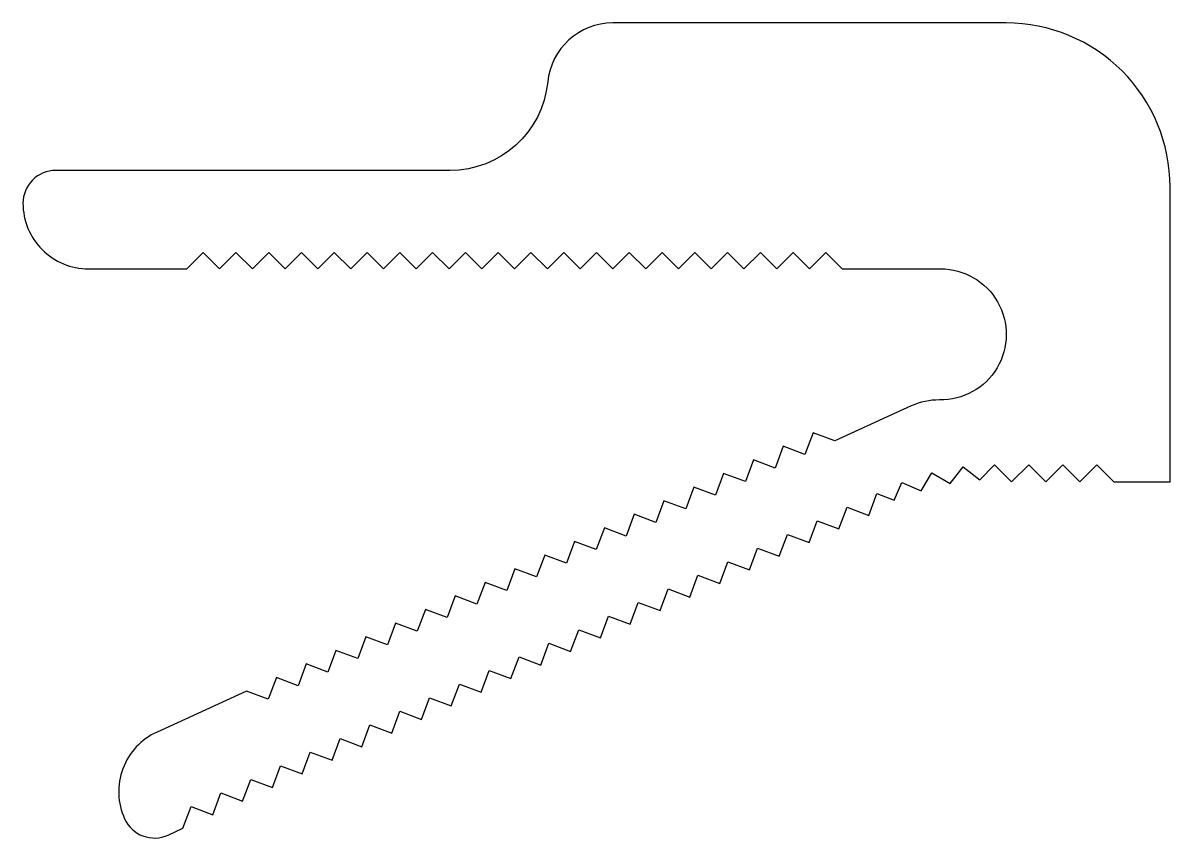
# Model space of a CAD drawing. Extents: x 405.9 to 440.9, y 440.7 to 465.5.
import ezdxf

# ---------------------------------------------------------------- set-up
doc = ezdxf.new("R2010")
doc.units = 0
doc.layers.add('ANA', color=220, linetype='CONTINUOUS')

msp = doc.modelspace()

# ---------------------------------------------------------------- linework, layer by layer
at = {"layer": 'ANA'}
msp.add_lwpolyline([(425.372, 458.516), (425.872, 458.016), (426.372, 458.516), (426.872, 458.016), (427.372, 458.516), (427.872, 458.016), (428.372, 458.516), (428.872, 458.016), (429.372, 458.516), (429.872, 458.016), (430.372, 458.516), (430.872, 458.016), (433.872, 458.016, -1.008072), (433.84, 454.016, 0.111454), (432.977, 453.836), (430.642, 452.771), (429.98, 453.019), (429.732, 452.356), (429.07, 452.604), (428.822, 451.941), (428.16, 452.189), (427.913, 451.526), (427.25, 451.774), (427.003, 451.111), (426.34, 451.359), (426.093, 450.696), (425.431, 450.944), (425.183, 450.281), (424.521, 450.529), (424.273, 449.866), (423.611, 450.114), (423.363, 449.452), (422.701, 449.699), (422.454, 449.037), (421.791, 449.284), (421.544, 448.622), (420.881, 448.869), (420.634, 448.207), (419.972, 448.454), (419.724, 447.792), (419.062, 448.039), (418.814, 447.377), (418.152, 447.624), (417.904, 446.962), (417.242, 447.209), (416.995, 446.547), (416.332, 446.794), (416.085, 446.132), (415.422, 446.379), (415.175, 445.717), (414.513, 445.964), (414.265, 445.302), (413.603, 445.549), (413.355, 444.887), (412.693, 445.134), (409.963, 443.889, 0.414214), (408.974, 441.24, 0.414214), (410.298, 440.745), (410.753, 440.952), (411.001, 441.615), (411.663, 441.367), (411.911, 442.03), (412.573, 441.782), (412.82, 442.445), (413.483, 442.197), (413.73, 442.86), (414.393, 442.612), (414.64, 443.275), (415.303, 443.027), (415.55, 443.69), (416.212, 443.442), (416.46, 444.105), (417.122, 443.857), (417.37, 444.52), (418.032, 444.272), (418.279, 444.935), (418.942, 444.687), (419.189, 445.35), (419.852, 445.102), (420.099, 445.765), (420.762, 445.517), (421.009, 446.179), (421.671, 445.932), (421.919, 446.594), (422.581, 446.347), (422.829, 447.009), (423.491, 446.762), (423.738, 447.424), (424.401, 447.177), (424.648, 447.839), (425.311, 447.592), (425.558, 448.254), (426.221, 448.007), (426.468, 448.669), (427.13, 448.422), (427.378, 449.084), (428.04, 448.837), (428.288, 449.499), (428.95, 449.252), (429.198, 449.914), (429.86, 449.667), (430.107, 450.329), (430.77, 450.082), (431.017, 450.744), (431.68, 450.497), (431.927, 451.159), (432.458, 450.961), (432.69, 451.496), (433.28, 451.241), (433.608, 451.795), (434.161, 451.467), (434.555, 451.975), (435.064, 451.581), (435.518, 452.036), (436.038, 451.516), (436.558, 452.036), (437.078, 451.516), (437.597, 452.036), (438.117, 451.516), (438.637, 452.036), (439.157, 451.516), (440.872, 451.516), (440.872, 460.516, 0.414214), (435.872, 465.516), (423.872, 465.516, 0.38517), (421.882, 463.716, -0.38517), (418.897, 461.016), (406.872, 461.016, 0.414214), (405.872, 460.016, 0.414214), (407.872, 458.016), (410.872, 458.016), (411.372, 458.516), (411.872, 458.016), (412.372, 458.516), (412.872, 458.016), (413.372, 458.516), (413.872, 458.016), (414.372, 458.516), (414.872, 458.016), (415.372, 458.516), (415.872, 458.016), (416.372, 458.516), (416.872, 458.016), (417.372, 458.516), (417.872, 458.016), (418.372, 458.516), (418.872, 458.016), (419.372, 458.516), (419.872, 458.016), (420.372, 458.516), (420.872, 458.016), (421.372, 458.516), (421.872, 458.016), (422.372, 458.516), (422.872, 458.016), (423.372, 458.516), (423.872, 458.016), (424.372, 458.516), (424.872, 458.016)], format="xyb", close=True, dxfattribs=at)

doc.saveas('drawing.dxf')
